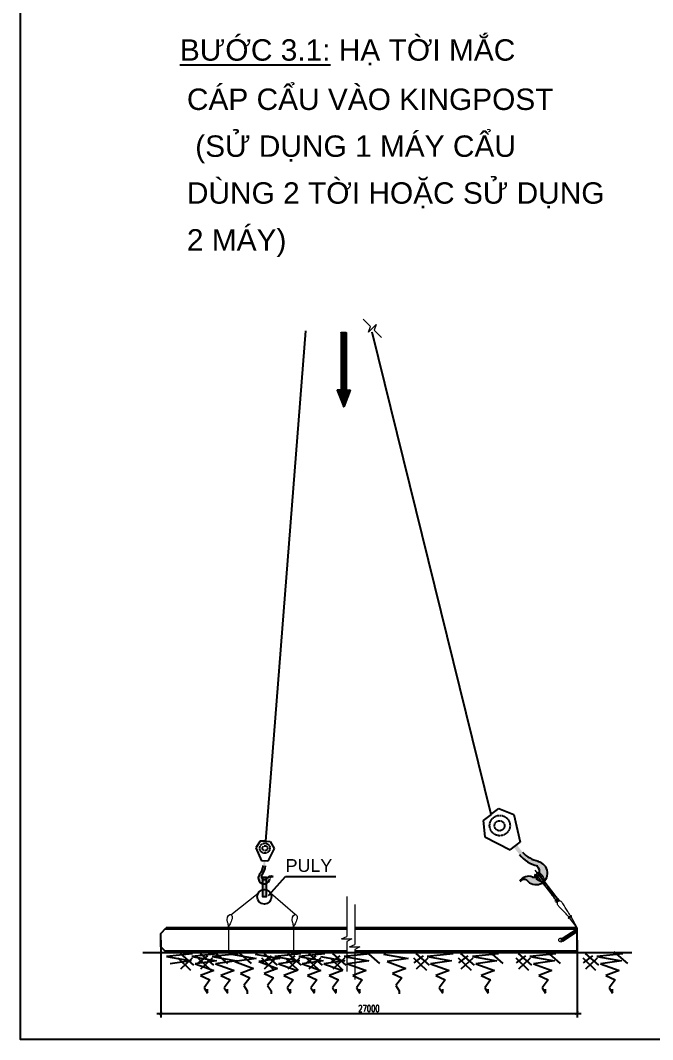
# Model space of a CAD drawing. Header units: millimetres. Extents: x -346728 to 1320345, y -537202 to -385966.
# Drawn here: x 1169353 to 1184548, y -455291 to -430809 of the extents above; entities that cross this region are included whole.
import ezdxf

# ---------------------------------------------------------------- set-up
doc = ezdxf.new("R2010")
doc.units = ezdxf.units.MM
doc.header["$LTSCALE"] = 100
doc.linetypes.add('DASHED2', pattern=[0.375, 0.25, -0.125])
doc.linetypes.add('HIDDEN', pattern=[9.525, 6.35, -3.175])
for name, color, linetype in [('9', 9, 'Continuous'), ('A-TEXT', 7, 'Continuous'), ('COT-THEP', 1, 'Continuous'), ('DUONG-BAO', 2, 'Continuous'), ('hiden', 8, 'HIDDEN'), ('X1326_COL_B4$0$CS', 253, 'Continuous')]:
    doc.layers.add(name, color=color, linetype=linetype)
doc.layers.add('CHU', color=8, linetype='Continuous', lineweight=25)
doc.layers.add('cua', color=44, linetype='Continuous', lineweight=13)
doc.styles.add('romans.shx', font='romans.shx', dxfattribs={"width": 0.75, "bigfont": 'vns.shx'})
doc.styles.add('T1', font='VHARIAL.TTF')
doc.styles.add('VnArialH', font='VHARIAL.TTF')
doc.dimstyles.new('BPTC-120', dxfattribs={"dimscale": 80, "dimtxt": 2, "dimasz": 1, "dimexe": 1.2, "dimexo": 0, "dimgap": 0.5, "dimtad": 1, "dimdec": 0, "dimzin": 0, "dimdsep": 46, "dimtxsty": 'romans.shx', "dimblk": 'ARCHTICK', "dimcen": 0.09, "dimdle": 1.2, "dimclrd": 8, "dimclre": 8, "dimclrt": 3, "dimadec": 0, "dimazin": 0, "dimtfac": 1, "dimtdec": 0, "dimtix": 1, "dimtofl": 0, "dimtmove": 0, "dimatfit": 3, "dimfxl": 1, "dimtolj": 1, "dimtzin": 0, "dimarcsym": 0})

# ---------------------------------------------------------------- blocks, each defined once
blk = doc.blocks.new('LVL-KHUNGTEN')
blk.add_lwpolyline([(61073, 41093), (119124, 41093), (119124, 62), (61073, 62)], close=True)
at = {"layer": 'DEFPOINTS'}
for p, q in [((61073, 62), (61073, 41093)), ((119124, 62), (61073, 62))]:
    blk.add_line(p, q, dxfattribs=at)
blk = doc.blocks.new('_ArchTick')
at = {"color": 0, "linetype": 'ByBlock', "const_width": 0.15}
blk.add_lwpolyline([(-0.5, -0.5), (0.5, 0.5)], dxfattribs=at)
blk = doc.blocks.new('*D720')
at = {"layer": 'DEFPOINTS', "color": 0, "linetype": 'ByBlock', "ltscale": 8, "transparency": 16777216}
for p in [(1172725, -452900, -881), (1182735, -452900, -881), (1182735, -454661)]:
    blk.add_point(p, dxfattribs=at)
at = {"layer": 'X1326_COL_B4$0$CS', "color": 8, "linetype": 'ByBlock', "lineweight": -2, "ltscale": 8, "transparency": 16777216}
for p, q in [((1172725, -452900), (1172725, -454757)), ((1182735, -452900), (1182735, -454757)), ((1172629, -454661), (1182831, -454661))]:
    blk.add_line(p, q, dxfattribs=at)
at = {"layer": 'X1326_COL_B4$0$CS', "color": 8, "linetype": 'ByBlock', "lineweight": -2, "ltscale": 8, "transparency": 16777216, "xscale": 80, "yscale": 80, "zscale": 80, "rotation": 180}
blk.add_blockref('_ArchTick', (1172725, -454661), dxfattribs=at)
at = {"layer": 'X1326_COL_B4$0$CS', "color": 8, "linetype": 'ByBlock', "lineweight": -2, "ltscale": 8, "transparency": 16777216, "xscale": 80, "yscale": 80, "zscale": 80}
blk.add_blockref('_ArchTick', (1182735, -454661), dxfattribs=at)
at = {"layer": 'X1326_COL_B4$0$CS', "color": 3, "linetype": 'ByBlock', "ltscale": 8, "transparency": 16777216, "insert": (1177730, -454541), "char_height": 160, "attachment_point": 5, "style": 'romans.shx'}
blk.add_mtext('\\A1;27000', dxfattribs=at)

msp = doc.modelspace()

# ---------------------------------------------------------------- hatches: boundary and pattern name
h = msp.add_hatch()
h.set_pattern_fill('ANSI37', color=256, scale=1.842586, angle=37.57666, style=0)
h.set_pattern_definition([(82.57665993, (1193328.0314, -519478.0784), (-0.2283928305, 0.02975766234), []), (172.57665993, (1193328.0314, -519478.0784), (-0.02975766234, -0.2283928305), [])])
h.paths.add_polyline_path([(1182024.1, -451329.5, 0.4139754), (1181804.6, -451005.2, -0.1675092), (1181421, -450787.5), (1181285.4, -450611.3), (1181246, -450641.6), (1181210.6, -450668.8), (1181346.2, -450845, 0.1669187), (1181780, -451120.5, -0.3748597), (1181819.3, -451302.9)])
h.paths.add_polyline_path([(1181819.3, -451302.9, -0.3256233), (1181667.8, -451373.4, 0.3838676), (1181360.9, -451474.9, -0.3456423), (1181532.5, -451446.1, 0.6465069), (1182024.1, -451329.5)])
h = msp.add_hatch()
h.set_pattern_fill('ANSI37', color=256, scale=0.921293, angle=73.30387, style=0)
h.set_pattern_definition([(133.15054594, (1190415.63141, -482470.54432), (0.0840172277, 0.07876107112), []), (43.15054594, (1190415.63141, -482470.54432), (0.07876107112, -0.0840172277), [])])
h.paths.add_polyline_path([(1175107.1, -451508.5, -0.4139754), (1175101.5, -451312.8, 0.1675092), (1175193.6, -451112.4), (1175197.2, -451001.3), (1175222.1, -451002.1), (1175244.3, -451002.8), (1175240.7, -451113.9, -0.1669187), (1175145.1, -451352.4, 0.3748597), (1175182.4, -451437.9)])
h.paths.add_polyline_path([(1175182.4, -451437.9, 0.3256233), (1175264.5, -451422.3, -0.3838676), (1175418.7, -451373.9, 0.3456423), (1175340.7, -451412.3, -0.6465069), (1175107.1, -451508.5)])
at = {"layer": 'COT-THEP'}
h = msp.add_hatch(dxfattribs=at)
h.set_pattern_fill('ANSI37', color=0, scale=5.896275, style=0)
h.set_pattern_definition([(45, (1162241.4359, -470025.6749), (-0.521162042, 0.521162042), []), (135, (1162241.4359, -470025.6749), (-0.521162042, -0.521162042), [])])
h.paths.add_polyline_path([(1177064.7, -439690), (1176964.5, -439690), (1177123.6, -440088.2), (1177282.7, -439690), (1177182.6, -439690), (1177182.6, -438309.9), (1177064.7, -438309.9)])
at = {"layer": 'X1326_COL_B4$0$CS', "linetype": 'ByBlock', "ltscale": 8}
msp.add_hatch(color=1, dxfattribs=at).paths.add_polyline_path([(1175176, -451388.3), (1175256.3, -451388.3), (1175256.3, -451861.4), (1175176, -451861.4)])

# ---------------------------------------------------------------- linework, layer by layer
at = {"color": 7}
for p, q in [((1177064.7, -438309.9, 881.1), (1177064.7, -439690, 881.1)), ((1177064.7, -438309.9, 881.1), (1177182.6, -438309.9, 881.1)), ((1177182.6, -438309.9, 881.1), (1177182.6, -439690, 881.1)), ((1176964.5, -439690, 881.1), (1177123.6, -440088.2, 881.1)), ((1177064.7, -439690, 881.1), (1176964.5, -439690, 881.1)), ((1177282.7, -439690, 881.1), (1177123.6, -440088.2, 881.1)), ((1177182.6, -439690, 881.1), (1177282.7, -439690, 881.1))]:
    msp.add_line(p, q, dxfattribs=at)
at = {"color": 2}
for p, q in [((1180667.3, -449880.9, 881.1), (1180473.3, -450030.1, 881.1)), ((1180658.9, -449887.3, 881.1), (1180852.8, -449738.1, 881.1)), ((1180852.8, -449738.1, 881.1), (1181214.8, -449880.3, 881.1)), ((1181214.8, -449880.3, 881.1), (1181365.2, -450549.9, 881.1)), ((1180473.3, -450030.1, 881.1), (1180518, -450416.4, 881.1)), ((1180518, -450416.4, 881.1), (1181126.7, -450733.4, 881.1)), ((1175117.8, -450520.6, 881.1), (1175012.4, -450684, 881.1)), ((1175012.4, -450684, 881.1), (1175146.9, -450999.7, 881.1)), ((1175240.1, -450524.5, 881.1), (1175117.8, -450520.6, 881.1)), ((1175234.8, -450524.3, 881.1), (1175357.1, -450528.3, 881.1)), ((1175451.8, -450698.1, 881.1), (1175297.2, -451004.5, 881.1)), ((1175357.1, -450528.3, 881.1), (1175451.8, -450698.1, 881.1))]:
    msp.add_line(p, q, dxfattribs=at)
at = {"color": 8}
for p, q in [((1173491.5, -453232.9, 881.1), (1172867.1, -453291.8, 881.1)), ((1172867.1, -453291.8, 881.1), (1173456.1, -453397.7, 881.1)), ((1173478.4, -453332.5, 881.1), (1173197.4, -453599.3, 881.1)), ((1174098, -453232.9, 881.1), (1173473.6, -453291.8, 881.1)), ((1173473.6, -453291.8, 881.1), (1174062.7, -453397.7, 881.1)), ((1173851.2, -453276.4, 881.1), (1173626.4, -453444.9, 881.1)), ((1173963.6, -453332.5, 881.1), (1173682.6, -453599.3, 881.1)), ((1174583.2, -453232.9, 881.1), (1173958.8, -453291.8, 881.1)), ((1173958.8, -453291.8, 881.1), (1174547.9, -453397.7, 881.1)), ((1174427.8, -453239.8, 881.1), (1175016.9, -453345.7, 881.1)), ((1175016.9, -453345.7, 881.1), (1174510.3, -453416.4, 881.1)), ((1174999.4, -453239.8, 881.1), (1175588.4, -453345.7, 881.1)), ((1175588.4, -453345.7, 881.1), (1175081.8, -453416.4, 881.1)), ((1175379.8, -453276.4, 881.1), (1175155, -453444.9, 881.1)), ((1175492.2, -453332.5, 881.1), (1175211.2, -453599.3, 881.1)), ((1176095.8, -453232.9, 881.1), (1175471.4, -453291.8, 881.1)), ((1175471.4, -453291.8, 881.1), (1176060.5, -453397.7, 881.1)), ((1175951.3, -453276.4, 881.1), (1175726.5, -453444.9, 881.1)), ((1176063.7, -453332.5, 881.1), (1175782.7, -453599.3, 881.1)), ((1176667.4, -453232.9, 881.1), (1176043, -453291.8, 881.1)), ((1176043, -453291.8, 881.1), (1176632, -453397.7, 881.1)), ((1176455.5, -453276.4, 881.1), (1176230.7, -453444.9, 881.1)), ((1176568, -453332.5, 881.1), (1176286.9, -453599.3, 881.1)), ((1176563.2, -453291.8, 881.1), (1177152.2, -453397.7, 881.1)), ((1177027.1, -453276.4, 881.1), (1176802.3, -453444.9, 881.1)), ((1177139.5, -453332.5, 881.1), (1176858.5, -453599.3, 881.1)), ((1177759.1, -453232.9, 881.1), (1177134.7, -453291.8, 881.1)), ((1177134.7, -453291.8, 881.1), (1177723.8, -453397.7, 881.1)), ((1178083, -453239.8, 881.1), (1178672.1, -453345.7, 881.1)), ((1178672.1, -453345.7, 881.1), (1178165.5, -453416.4, 881.1)), ((1179035, -453276.4, 881.1), (1178810.2, -453444.9, 881.1)), ((1179147.4, -453332.5, 881.1), (1178866.4, -453599.3, 881.1)), ((1179751, -453232.9, 881.1), (1179126.6, -453291.8, 881.1)), ((1179126.6, -453291.8, 881.1), (1179715.7, -453397.7, 881.1)), ((1180110.7, -453276.4, 881.1), (1179885.9, -453444.9, 881.1)), ((1180223.2, -453332.5, 881.1), (1179942.1, -453599.3, 881.1)), ((1180842.8, -453232.9, 881.1), (1180218.4, -453291.8, 881.1)), ((1180218.4, -453291.8, 881.1), (1180807.4, -453397.7, 881.1)), ((1181491.8, -453276.4, 881.1), (1181267, -453444.9, 881.1)), ((1181604.2, -453332.5, 881.1), (1181323.2, -453599.3, 881.1)), ((1182223.8, -453232.9, 881.1), (1181599.4, -453291.8, 881.1)), ((1181599.4, -453291.8, 881.1), (1182188.5, -453397.7, 881.1)), ((1183102.5, -453276.4, 881.1), (1182877.7, -453444.9, 881.1)), ((1183215, -453332.5, 881.1), (1182933.9, -453599.3, 881.1)), ((1183834.6, -453232.9, 881.1), (1183210.2, -453291.8, 881.1)), ((1183210.2, -453291.8, 881.1), (1183799.2, -453397.7, 881.1)), ((1173456.1, -453397.7, 881.1), (1172949.5, -453468.4, 881.1)), ((1174062.7, -453397.7, 881.1), (1173556.1, -453468.4, 881.1)), ((1173556.1, -453468.4, 881.1), (1174003.8, -453633.2, 881.1)), ((1174003.8, -453633.2, 881.1), (1173685.7, -453750.9, 881.1)), ((1174547.9, -453397.7, 881.1), (1174041.3, -453468.4, 881.1)), ((1174041.3, -453468.4, 881.1), (1174489, -453633.2, 881.1)), ((1174489, -453633.2, 881.1), (1174170.9, -453750.9, 881.1)), ((1174510.3, -453416.4, 881.1), (1174958, -453581.2, 881.1)), ((1174958, -453581.2, 881.1), (1174639.9, -453698.9, 881.1)), ((1175081.8, -453416.4, 881.1), (1175529.5, -453581.2, 881.1)), ((1175529.5, -453581.2, 881.1), (1175211.4, -453698.9, 881.1)), ((1176060.5, -453397.7, 881.1), (1175553.9, -453468.4, 881.1)), ((1175553.9, -453468.4, 881.1), (1176001.6, -453633.2, 881.1)), ((1176001.6, -453633.2, 881.1), (1175683.5, -453750.9, 881.1)), ((1176632, -453397.7, 881.1), (1176125.4, -453468.4, 881.1)), ((1176125.4, -453468.4, 881.1), (1176573.1, -453633.2, 881.1)), ((1176573.1, -453633.2, 881.1), (1176255, -453750.9, 881.1)), ((1177152.2, -453397.7, 881.1), (1176645.6, -453468.4, 881.1)), ((1176645.6, -453468.4, 881.1), (1177093.3, -453633.2, 881.1)), ((1177093.3, -453633.2, 881.1), (1176775.2, -453750.9, 881.1)), ((1177723.8, -453397.7, 881.1), (1177217.2, -453468.4, 881.1)), ((1177217.2, -453468.4, 881.1), (1177664.9, -453633.2, 881.1)), ((1177664.9, -453633.2, 881.1), (1177346.8, -453750.9, 881.1)), ((1178165.5, -453416.4, 881.1), (1178613.2, -453581.2, 881.1)), ((1178613.2, -453581.2, 881.1), (1178295.1, -453698.9, 881.1)), ((1179715.7, -453397.7, 881.1), (1179209.1, -453468.4, 881.1)), ((1179209.1, -453468.4, 881.1), (1179656.8, -453633.2, 881.1)), ((1179656.8, -453633.2, 881.1), (1179338.7, -453750.9, 881.1)), ((1180807.4, -453397.7, 881.1), (1180300.8, -453468.4, 881.1)), ((1180300.8, -453468.4, 881.1), (1180748.5, -453633.2, 881.1)), ((1180748.5, -453633.2, 881.1), (1180430.4, -453750.9, 881.1)), ((1182188.5, -453397.7, 881.1), (1181681.9, -453468.4, 881.1)), ((1181681.9, -453468.4, 881.1), (1182129.6, -453633.2, 881.1)), ((1182129.6, -453633.2, 881.1), (1181811.5, -453750.9, 881.1)), ((1183799.2, -453397.7, 881.1), (1183292.6, -453468.4, 881.1)), ((1183292.6, -453468.4, 881.1), (1183740.3, -453633.2, 881.1)), ((1183740.3, -453633.2, 881.1), (1183422.2, -453750.9, 881.1)), ((1173685.7, -453750.9, 881.1), (1173909.5, -453856.9, 881.1)), ((1173909.5, -453856.9, 881.1), (1173768.1, -454045.2, 881.1)), ((1174170.9, -453750.9, 881.1), (1174394.7, -453856.9, 881.1)), ((1174394.7, -453856.9, 881.1), (1174253.4, -454045.2, 881.1)), ((1174639.9, -453698.9, 881.1), (1174863.7, -453804.9, 881.1)), ((1174863.7, -453804.9, 881.1), (1174722.4, -453993.3, 881.1)), ((1175211.4, -453698.9, 881.1), (1175435.3, -453804.9, 881.1)), ((1175435.3, -453804.9, 881.1), (1175293.9, -453993.3, 881.1)), ((1175683.5, -453750.9, 881.1), (1175907.3, -453856.9, 881.1)), ((1175907.3, -453856.9, 881.1), (1175766, -454045.2, 881.1)), ((1176255, -453750.9, 881.1), (1176478.9, -453856.9, 881.1)), ((1176478.9, -453856.9, 881.1), (1176337.5, -454045.2, 881.1)), ((1176775.2, -453750.9, 881.1), (1176999.1, -453856.9, 881.1)), ((1176999.1, -453856.9, 881.1), (1176857.7, -454045.2, 881.1)), ((1177346.8, -453750.9, 881.1), (1177570.6, -453856.9, 881.1)), ((1177570.6, -453856.9, 881.1), (1177429.2, -454045.2, 881.1)), ((1178295.1, -453698.9, 881.1), (1178518.9, -453804.9, 881.1)), ((1178518.9, -453804.9, 881.1), (1178377.6, -453993.3, 881.1)), ((1179338.7, -453750.9, 881.1), (1179562.5, -453856.9, 881.1)), ((1179562.5, -453856.9, 881.1), (1179421.2, -454045.2, 881.1)), ((1180430.4, -453750.9, 881.1), (1180654.3, -453856.9, 881.1)), ((1180654.3, -453856.9, 881.1), (1180512.9, -454045.2, 881.1)), ((1181811.5, -453750.9, 881.1), (1182035.3, -453856.9, 881.1)), ((1182035.3, -453856.9, 881.1), (1181893.9, -454045.2, 881.1)), ((1183422.2, -453750.9, 881.1), (1183646.1, -453856.9, 881.1)), ((1183646.1, -453856.9, 881.1), (1183504.7, -454045.2, 881.1)), ((1173768.1, -454045.2, 881.1), (1173850.6, -454174.7, 881.1)), ((1173841.4, -454077.1, 881.1), (1173841.4, -454147.7, 881.1)), ((1174253.4, -454045.2, 881.1), (1174335.8, -454174.7, 881.1)), ((1174326.6, -454077.1, 881.1), (1174326.6, -454147.7, 881.1)), ((1174722.4, -453993.3, 881.1), (1174804.8, -454122.8, 881.1)), ((1174804.8, -454122.8, 881.1), (1174804.8, -454193.4, 881.1)), ((1175293.9, -453993.3, 881.1), (1175376.4, -454122.8, 881.1)), ((1175376.4, -454122.8, 881.1), (1175376.4, -454193.4, 881.1)), ((1175766, -454045.2, 881.1), (1175848.4, -454174.7, 881.1)), ((1175839.2, -454077.1, 881.1), (1175839.2, -454147.7, 881.1)), ((1176337.5, -454045.2, 881.1), (1176420, -454174.7, 881.1)), ((1176410.8, -454077.1, 881.1), (1176410.8, -454147.7, 881.1)), ((1176857.7, -454045.2, 881.1), (1176940.2, -454174.7, 881.1)), ((1176931, -454077.1, 881.1), (1176931, -454147.7, 881.1)), ((1177429.2, -454045.2, 881.1), (1177511.7, -454174.7, 881.1)), ((1177502.5, -454077.1, 881.1), (1177502.5, -454147.7, 881.1)), ((1178377.6, -453993.3, 881.1), (1178460, -454122.8, 881.1)), ((1178460, -454122.8, 881.1), (1178460, -454193.4, 881.1)), ((1179421.2, -454045.2, 881.1), (1179503.6, -454174.7, 881.1)), ((1179494.4, -454077.1, 881.1), (1179494.4, -454147.7, 881.1)), ((1180512.9, -454045.2, 881.1), (1180595.4, -454174.7, 881.1)), ((1180586.2, -454077.1, 881.1), (1180586.2, -454147.7, 881.1)), ((1181893.9, -454045.2, 881.1), (1181976.4, -454174.7, 881.1)), ((1181967.2, -454077.1, 881.1), (1181967.2, -454147.7, 881.1)), ((1183504.7, -454045.2, 881.1), (1183587.2, -454174.7, 881.1)), ((1183578, -454077.1, 881.1), (1183578, -454147.7, 881.1))]:
    msp.add_line(p, q, dxfattribs=at)
at = {"color": 8, "elevation": 881.1}
for points in [[(1173450.3, -453627.4), (1173141.2, -453332.5)], [(1173520.5, -453501), (1173197.4, -453220.2)], [(1173935.5, -453627.4), (1173626.4, -453332.5)], [(1174005.8, -453501), (1173682.6, -453220.2)], [(1174337.1, -453466.4), (1174014, -453185.5)], [(1174908.7, -453466.4), (1174585.5, -453185.5)], [(1175464.1, -453627.4), (1175155, -453332.5)], [(1175534.4, -453501), (1175211.2, -453220.2)], [(1176035.6, -453627.4), (1175726.5, -453332.5)], [(1176105.9, -453501), (1175782.7, -453220.2)], [(1176539.9, -453627.4), (1176230.7, -453332.5)], [(1176610.1, -453501), (1176286.9, -453220.2)], [(1177111.4, -453627.4), (1176802.3, -453332.5)], [(1177181.6, -453501), (1176858.5, -453220.2)], [(1177992.3, -453466.4), (1177669.2, -453185.5)], [(1179119.3, -453627.4), (1178810.2, -453332.5)], [(1179189.6, -453501), (1178866.4, -453220.2)], [(1180195.1, -453627.4), (1179885.9, -453332.5)], [(1180265.3, -453501), (1179942.1, -453220.2)], [(1180956.9, -453466.4), (1180633.8, -453185.5)], [(1181576.1, -453627.4), (1181267, -453332.5)], [(1181646.3, -453501), (1181323.2, -453220.2)], [(1182338, -453466.4), (1182014.8, -453185.5)], [(1183186.9, -453627.4), (1182877.7, -453332.5)], [(1183257.1, -453501), (1182933.9, -453220.2)], [(1183948.7, -453466.4), (1183625.6, -453185.5)]]:
    msp.add_lwpolyline(points, dxfattribs=at)
at = {"color": 6}
for centre, radius, start, end in [((1181964.3, -450351.2, 881.1), 791.1, 218.6218, 256.52729), ((1181928.6, -450339.8, 881.1), 676.8, 221.40491, 259.22119), ((1174856.9, -451078.9, 881.1), 338.4, 316.50601, 354.3223), ((1174845.7, -451093.9, 881.1), 395.6, 319.19992, 357.10541), ((1181746.8, -451292.1, 881.1), 277, 217.57666, 79.60138), ((1181689.9, -451249.1, 881.1), 141.9, 258.91713, 53.25895), ((1175208.7, -451412.4, 881.1), 138.5, 136.12583, 358.15055), ((1175219.2, -451378.3, 881.1), 70.9, 162.46826, 316.81008), ((1175374.9, -451488.3, 881.1), 120.8, 65.42817, 149.42889), ((1175410.6, -451447.3, 881.1), 70.4, 78.06434, 154.3336), ((1181565.5, -451609.6, 881.1), 241.6, 66.29831, 150.29903), ((1181459.8, -451584.7, 881.1), 140.9, 61.3936, 137.66286)]:
    msp.add_arc(centre, radius, start, end, dxfattribs=at)
at = {"layer": '9'}
msp.add_line((1180667.3, -449880.9, 881.1), (1177811.7, -438296.8, 881.1), dxfattribs=at)
at = {"layer": 'COT-THEP', "color": 10}
for p, q in [((1172725.4, -452738, 881.1), (1172857.9, -452605.5, 881.1)), ((1177197.8, -452635, 881.1), (1172828.4, -452635, 881.1)), ((1177197.8, -452605.5, 881.1), (1172857.9, -452605.5, 881.1)), ((1182734.5, -452605.5, 881.1), (1177389, -452605.5, 881.1)), ((1182734.5, -452635, 881.1), (1177389, -452635, 881.1)), ((1182734.5, -453194.1, 881.1), (1182734.5, -452605.5, 881.1)), ((1172725.4, -453061.7, 881.1), (1172725.4, -452738, 881.1)), ((1172725.4, -453061.7, 881.1), (1172857.9, -453194.1, 881.1)), ((1172297.6, -453194.3, 881.1), (1184047.7, -453194.3, 881.1)), ((1177197.8, -453164.7, 881.1), (1172828.4, -453164.7, 881.1)), ((1177197.8, -453194.1, 881.1), (1172857.9, -453194.1, 881.1)), ((1182734.5, -453164.7, 881.1), (1177389, -453164.7, 881.1)), ((1182734.5, -453194.1, 881.1), (1177389, -453194.1, 881.1))]:
    msp.add_line(p, q, dxfattribs=at)
at = {"layer": 'cua'}
for p, q in [((1177594.7, -437989.9, 881.1), (1177770.1, -438165.3, 881.1)), ((1177722.9, -438295.2, 881.1), (1177900, -438118.1, 881.1)), ((1177722.9, -438295.2, 881.1), (1177770.1, -438165.3, 881.1)), ((1177900, -438118.1, 881.1), (1177852.9, -438248.1, 881.1)), ((1177852.9, -438248.1, 881.1), (1178028.3, -438423.5, 881.1)), ((1182298.5, -451958.5, 881.1), (1181727.8, -451216.8, 881.1)), ((1181760.7, -451339.9, 881.1), (1182259.7, -451988.4, 881.1)), ((1181769.6, -451271.1, 881.1), (1182298.5, -451958.5, 881.1)), ((1174414.4, -452291.1, 1762.1), (1175070.1, -451769.6, 1762.3)), ((1175957.4, -452286.7, 881), (1175362.2, -451769.6, 1762.3)), ((1177197.8, -451856.9, 881.1), (1177197.8, -452814.9, 881.1)), ((1182271.4, -451909.8, 881.1), (1182221.2, -451948.4, 881.1)), ((1182281.4, -451922.8, 881.1), (1182231.2, -451961.4, 881.1)), ((1177389, -452048.2, 881.1), (1177389, -453006.2, 881.1)), ((1182213.3, -451954.5, 881.1), (1182205, -451960.9, 881.1)), ((1182215, -451973.9, 881.1), (1182205, -451960.9, 881.1)), ((1182216.2, -451941.9, 881.1), (1182208.2, -451948, 881.1)), ((1182208.2, -451948, 881.1), (1182228.3, -451974.1, 881.1)), ((1182223.3, -451967.5, 881.1), (1182215, -451973.9, 881.1)), ((1182216.2, -451941.9, 881.1), (1182236.2, -451967.9, 881.1)), ((1182236.2, -451967.9, 881.1), (1182228.3, -451974.1, 881.1)), ((1182236.9, -451985.2, 881.1), (1182228.6, -451991.6, 881.1)), ((1182238.6, -452004.6, 881.1), (1182228.6, -451991.6, 881.1)), ((1182239.8, -451972.6, 881.1), (1182231.9, -451978.7, 881.1)), ((1182231.9, -451978.7, 881.1), (1182251.9, -452004.8, 881.1)), ((1182249.7, -451975.4, 881.1), (1182236, -451957.7, 881.1)), ((1182246.9, -451998.3, 881.1), (1182238.6, -452004.6, 881.1)), ((1182239.8, -451972.6, 881.1), (1182259.9, -451998.6, 881.1)), ((1182295, -451940.5, 881.1), (1182244.8, -451979.1, 881.1)), ((1182259.9, -451998.6, 881.1), (1182251.9, -452004.8, 881.1)), ((1182305.1, -451953.5, 881.1), (1182254.9, -451992.1, 881.1)), ((1182288.5, -451945.5, 881.1), (1182274.9, -451927.8, 881.1)), ((1182528.1, -452363.7, 881.1), (1182519.8, -452370.1, 881.1)), ((1182529.9, -452383.1, 881.1), (1182519.8, -452370.1, 881.1)), ((1182531, -452351.1, 881.1), (1182523.1, -452357.2, 881.1)), ((1182523.1, -452357.2, 881.1), (1182543.1, -452383.2, 881.1)), ((1182538.1, -452376.7, 881.1), (1182529.9, -452383.1, 881.1)), ((1182531, -452351.1, 881.1), (1182551.1, -452377.1, 881.1)), ((1182586.2, -452319, 881.1), (1182536, -452357.6, 881.1)), ((1182540.9, -452353.9, 881.1), (1182550.9, -452366.9, 881.1)), ((1182551.1, -452377.1, 881.1), (1182543.1, -452383.2, 881.1)), ((1182596.3, -452332, 881.1), (1182546.1, -452370.6, 881.1)), ((1182734.5, -452605.5, 881.1), (1182550.9, -452366.9, 881.1)), ((1182734.5, -452605.5, 881.1), (1182579.7, -452324, 881.1)), ((1174357, -452601.6, 1762.3), (1174357, -453194.3, 881.1)), ((1175919.4, -452601.6, 881.1), (1175919.4, -453194.3, 0)), ((1177072.5, -452873.5, 881.1), (1177197.8, -452814.9, 881.1)), ((1177072.5, -452873.5, 881.1), (1177323, -452873.5, 881.1)), ((1177323, -452873.5, 881.1), (1177197.8, -452932, 881.1)), ((1177197.8, -452932, 881.1), (1177197.8, -453657.5, 881.1)), ((1177263.8, -453064.7, 881.1), (1177389, -453006.2, 881.1)), ((1177263.8, -453064.7, 881.1), (1177514.3, -453064.7, 881.1)), ((1177514.3, -453064.7, 881.1), (1177389, -453123.3, 881.1)), ((1177389, -453123.3, 881.1), (1177389, -453848.7, 881.1))]:
    msp.add_line(p, q, dxfattribs=at)
msp.add_circle((1182342.1, -452899.8, 881.1), 49, dxfattribs=at)
for centre, radius, start, end in [((1182276.4, -451916.3, 881.1), 8.21, 307.57666, 127.57666), ((1182300, -451947, 881.1), 8.21, 307.57666, 127.57666), ((1182591.3, -452325.5, 881.1), 8.21, 307.57666, 127.57666), ((1182366.7, -452904.6, 881.1), 24.5, 123.15792, 303.15792)]:
    msp.add_arc(centre, radius, start, end, dxfattribs=at)
for points in [[(1182226, -451944.7), (1182171, -451868.8), (1182131.4, -451818.7), (1182080.1, -451740.7), (1181915.8, -451472), (1181908.3, -451436.9), (1181768.4, -451308.7), (1181745.6, -451329.8), (1181878.7, -451502.4), (1181934.4, -451531.5), (1181937.5, -451533.7), (1181936.2, -451536.8), (1181939.6, -451537.7), (1181937.9, -451543.7), (1181942.7, -451543.9), (1181941.4, -451552.6), (1181948.4, -451553.6), (1181951.2, -451578.5)], [(1182264.9, -451914.8), (1182221.9, -451869.5), (1182157.8, -451805.8), (1182075, -451712.1), (1181935, -451507.5), (1181939.5, -451432.4), (1181774, -451294.7), (1181726.4, -451379.8), (1181921.2, -451528.3), (1181937.9, -451541.7), (1181940.2, -451544), (1181932.4, -451546.7), (1181940.1, -451550.7), (1181934.8, -451557), (1181943, -451562.2), (1181936.6, -451569.3), (1181951.5, -451587.2)], [(1182542.6, -452352.6), (1182520.2, -452327), (1182457.2, -452255.1), (1182296.9, -452090.6), (1182260, -452026.2), (1182261.4, -451987.1)], [(1182579.7, -452324), (1182560.8, -452295.8), (1182507.4, -452216.4), (1182389.5, -452019.4), (1182336.6, -451967.2), (1182298.5, -451958.5)]]:
    msp.add_spline(points, degree=3, dxfattribs=at)
msp.add_open_spline([(1182325.8, -451963.4), (1182317.1, -451961.1), (1182307.8, -451959.8), (1182298.5, -451958.5)], degree=3, dxfattribs=at)
for points in [[(1174357, -452601.4), (1174357.3, -452566.9), (1174352.6, -452521.9), (1174312.8, -452423.4), (1174329.8, -452270), (1174490.4, -452307.6), (1174403.9, -452479.9), (1174375.5, -452542.7), (1174354.1, -452566.3), (1174360.6, -452567.9), (1174352.6, -452571.3), (1174364.5, -452575), (1174351.5, -452577.7), (1174366.8, -452584.6), (1174345.8, -452591.5), (1174357.4, -452602.8), (1174366.4, -452611.7)], [(1175919.4, -452601.4), (1175919.7, -452566.9), (1175915, -452521.9), (1175875.2, -452423.4), (1175892.2, -452270), (1176052.8, -452307.6), (1175966.3, -452479.9), (1175937.9, -452542.7), (1175916.5, -452566.3), (1175923, -452567.9), (1175915, -452571.3), (1175926.9, -452575), (1175913.9, -452577.7), (1175929.2, -452584.6), (1175908.2, -452591.5), (1175919.8, -452602.8), (1175928.8, -452611.7)]]:
    msp.add_open_spline(points, degree=3, knots=[462.0823533, 462.0823533, 462.0823533, 462.0823533, 565.8686405, 601.7873053, 791.5287042, 822.6334374, 1040.5353474, 1103.3669328, 1107.1598589, 1110.5202687, 1114.0394488, 1120.2318469, 1124.9773629, 1133.7702853, 1140.8208708, 1165.8695943, 1165.8695943, 1165.8695943, 1165.8695943], dxfattribs=at)
at = {"layer": 'DUONG-BAO', "color": 2}
for p, q in [((1181126.7, -450733.4, 881.1), (1181365.2, -450549.9, 881.1)), ((1175297.2, -451004.5, 881.1), (1175146.9, -450999.7, 881.1))]:
    msp.add_line(p, q, dxfattribs=at)
at = {"layer": 'DUONG-BAO', "color": 6}
msp.add_line((1181720.6, -451387.6, 881.1), (1181731.1, -451307, 881.1), dxfattribs=at)
at = {"layer": 'DUONG-BAO', "color": 7, "linetype": 'DASHED2'}
for centre, radius in [((1180876, -450148.8, 881.1), 244.9), ((1180868.7, -450153.1, 881.1), 121), ((1175228.3, -450694, 881.1), 122.4), ((1175232.6, -450693.7, 881.1), 60.5)]:
    msp.add_circle(centre, radius, dxfattribs=at)
at = {"layer": 'hiden', "ltscale": 10}
msp.add_line((1182734.5, -452693.6, 881.1), (1182380.1, -452925.1, 881.1), dxfattribs=at)
at = {"layer": 'X1326_COL_B4$0$CS', "linetype": 'ByBlock', "ltscale": 8}
for p, q in [((1176205.5, -438265.6, 881.1), (1175240.1, -450524.5, 881.1)), ((1182734.5, -452635, 881.1), (1182353.3, -452884.1, 881.1)), ((1182386.4, -452921, 881.1), (1182380.1, -452925.1, 881.1))]:
    msp.add_line(p, q, dxfattribs=at)
at = {"layer": 'X1326_COL_B4$0$CS', "linetype": 'ByBlock', "ltscale": 8, "elevation": 1762.3}
msp.add_lwpolyline([(1175176, -451388.3), (1175256.3, -451388.3), (1175256.3, -451861.4), (1175176, -451861.4)], close=True, dxfattribs=at)
at = {"layer": 'X1326_COL_B4$0$CS', "linetype": 'ByBlock', "ltscale": 8}
msp.add_circle((1175216.2, -451861.4, 1762.3), 172.5, dxfattribs=at)

# ---------------------------------------------------------------- block references
at = {"xscale": 1.216631744522601, "yscale": 1.216631744522601, "zscale": 1.216631744522601}
msp.add_blockref('LVL-KHUNGTEN', (1095049.3, -455366), dxfattribs=at)

# ---------------------------------------------------------------- texts
at = {"layer": 'A-TEXT', "color": 2, "style": 'VnArialH'}
msp.add_text('puly', height=307.1, dxfattribs=at).set_placement((1175727.7, -451262.4, 1762.3))
at = {"layer": 'CHU', "style": 'T1'}
for s, height, p in [('%%Ub\xadíc 3.1:%%U h¹ têi m¾c ', 513.603, (1173186.2, -431777.2, 881.1)), ('c¸p cÈu vµo kingpost', 513.603, (1173355.4, -432961, 881.1)), (' (sö dông 1 m¸y cÈu ', 513.603, (1173355.4, -434086.8, 881.1)), ('dïng 2 têi hoÆc sö dông', 513.603, (1173355.4, -435212.6, 881.1)), ('2 m¸y)', 513.6, (1173355.4, -436338.4, 881.1))]:
    msp.add_text(s, height=height, dxfattribs=at).set_placement(p)

# ---------------------------------------------------------------- dimensions: what is measured, and where the dimension line sits
at = {"layer": 'X1326_COL_B4$0$CS', "linetype": 'ByBlock', "ltscale": 8}
dim = msp.add_linear_dim(base=(1182734.5, -454660.8, 1762.3), p1=(1172725.4, -452899.8, 881.1), p2=(1182734.5, -452899.8, 881.1), text='27000', dimstyle='BPTC-120', dxfattribs=at)
dim.commit()
dim.dimension.update_dxf_attribs({"geometry": '*D720', "text_midpoint": (1177730, -454540.8, 1762.3)})

# ---------------------------------------------------------------- leaders
msp.add_leader([(1175314, -451833, 1762.3), (1175727.7, -451371, 1762.3), (1176935.2, -451371, 1762.3)], dimstyle='BPTC-120', override={"dimgap": 0.5, "dimtad": 0}, dxfattribs=at)

doc.saveas('drawing.dxf')
